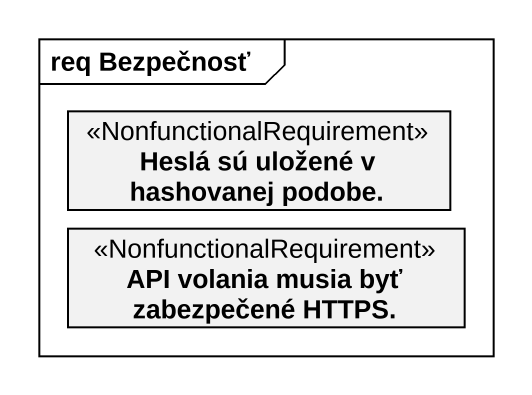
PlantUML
@startuml
mainframe req Bezpečnosť
hide circle
hide empty members
class "Heslá sú uložené v hashovanej podobe." as Heslá_sú_uložené_v <<NonfunctionalRequirement>>
class "API volania musia byť zabezpečené HTTPS." as API_volania_musia_byť <<NonfunctionalRequirement>>
@enduml
